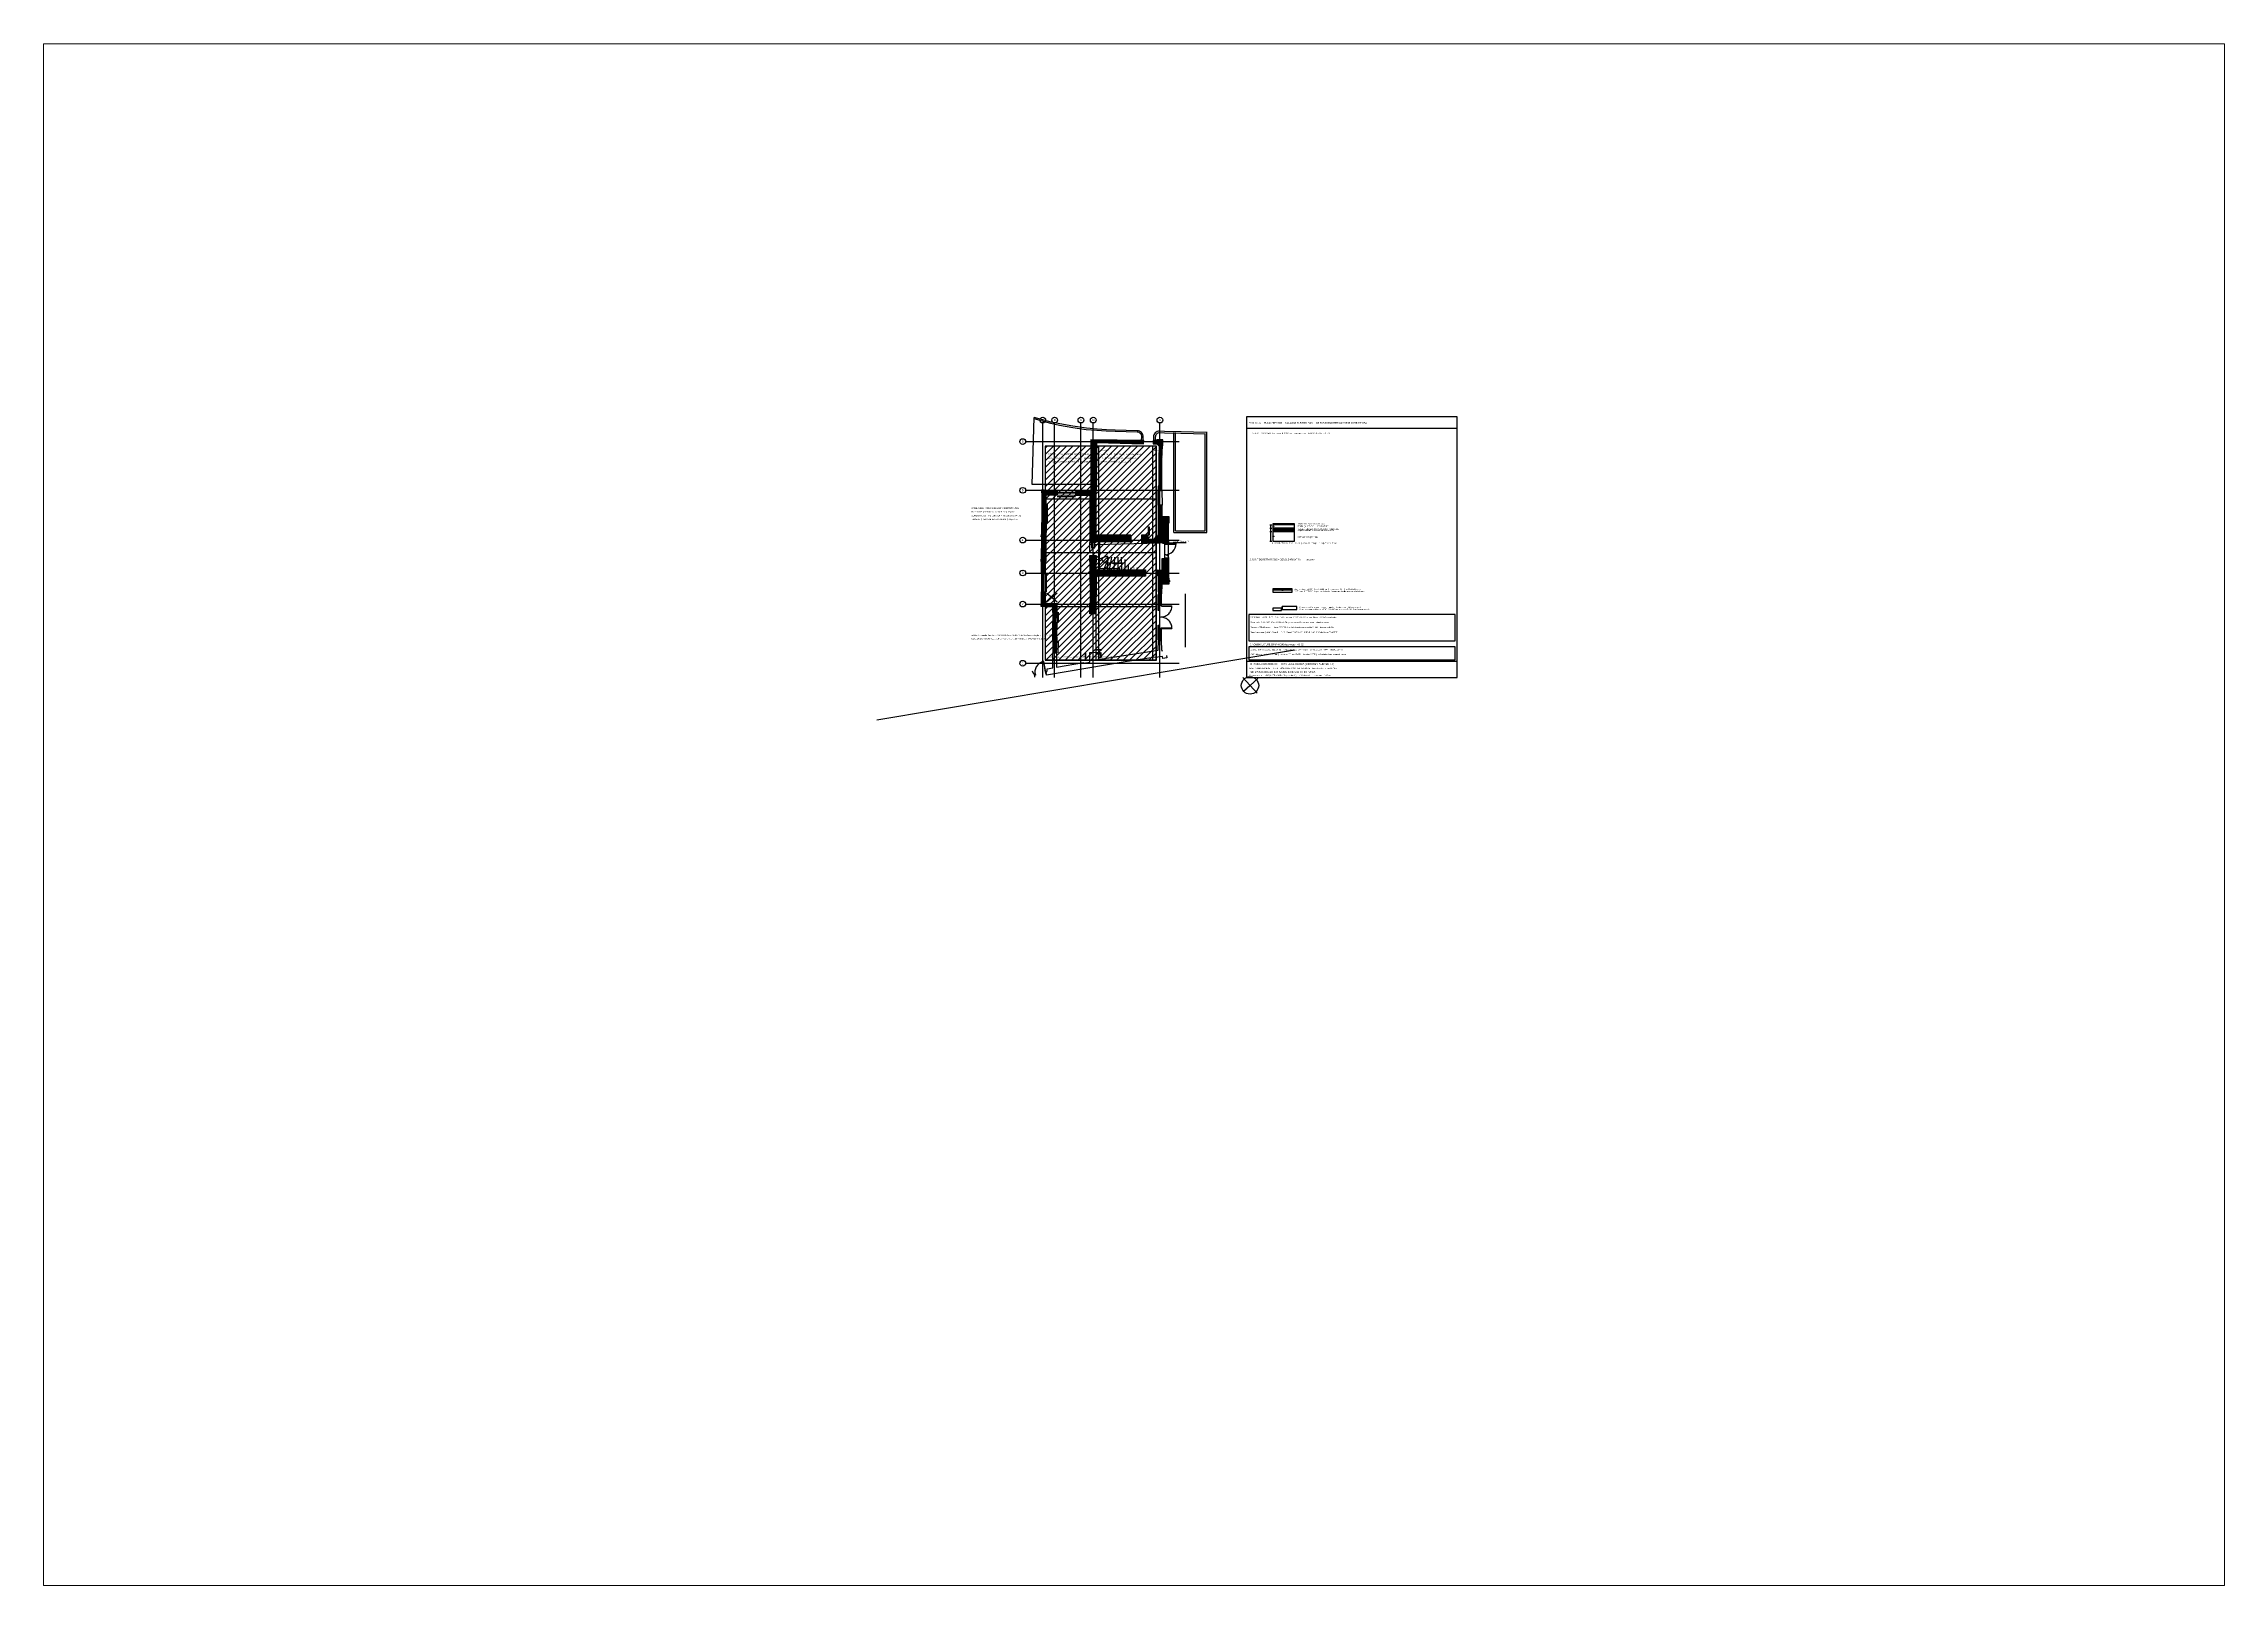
# Paper-space layout 'Layout1' of a CAD drawing. Header units: centimetres. Extents: x 30 to 267, y 21 to 189.
# The model-space entities are those that its viewports show. They can reach past a viewport. Long polylines and large blocks are cut down to what shows.
import ezdxf

# ---------------------------------------------------------------- set-up
doc = ezdxf.new("R2010")
doc.units = ezdxf.units.CM
doc.linetypes.add('CACHE', pattern=[9.525, 6.35, -3.175])
doc.linetypes.add('PROJECTION', pattern=[0.3, 0.12, -0.18])
for name, color, linetype in [('010_mur', 8, 'Continuous'), ('020_cloi', 5, 'Continuous'), ('030_menuiserie', 9, 'Continuous'), ('070_trait-fin', 9, 'Continuous'), ('075_cotation', 9, 'Continuous'), ('097_traits-fins-005', 4, 'Continuous'), ('PLANCHER-ACIER', 3, 'Continuous'), ('PLANCHER-AXES', 1, 'Continuous'), ('PLANCHER-CARTOUCHE', 7, 'Continuous'), ('PLANCHER-COTATION', 8, 'Continuous'), ('PLANCHER-DALLAGE', 8, 'Continuous'), ('PLANCHER-DESOLID', 30, 'Continuous'), ('PLANCHER-DETAILS', 4, 'Continuous'), ('PLANCHER-EXISTANT', 8, 'Continuous'), ('PLANCHER-HABILLAGE-TEXTE', 7, 'Continuous'), ('PLANCHER-HYP', 6, 'Continuous'), ('PLANCHER-JOINTS', 6, 'Continuous'), ('PLANCHER-NOMENCLATURE', 7, 'Continuous')]:
    doc.layers.add(name, color=color, linetype=linetype)
doc.styles.add('clem', font='swissc.ttf')
doc.styles.get("Standard").update_dxf_attribs({"font": 'arial.ttf'})
pattern_1 = [(45.21487, (-11671.396, -4335.0017), (-4.5069355, 4.4732575), [])]

# ---------------------------------------------------------------- blocks, each defined once
blk = doc.blocks.new('*U1201')
for points in [[(0.05, -0.04), (0.05, 0), (0, 0), (0, -0.07), (0.03, -0.07), (0.03, -0.04)], [(0.06, -0.07), (0.03, -0.07), (0.03, -0.72), (0.06, -0.72)], [(0.67, -0.04), (0.67, 0), (0.72, 0), (0.72, -0.07), (0.68, -0.07), (0.68, -0.04)]]:
    blk.add_lwpolyline(points, close=True)
at = {"linetype": 'PROJECTION', "ltscale": 0.75}
blk.add_arc((0.04, -0.07), 0.648, 271.6999, 0.0451, dxfattribs=at)
blk = doc.blocks.new('Murs porteurs selon geometre projet')
at = {"layer": '010_mur'}
h = blk.add_hatch(dxfattribs=at)
h.set_pattern_fill('ANSI31', color=4, scale=2, angle=0.2149)
h.set_pattern_definition(pattern_1)
edge = h.paths.add_edge_path()
edge.add_line((-2690, 1232), (-2691, 1612))
edge.add_line((-2691, 1612), (-2688, 1612))
edge.add_line((-2688, 1612), (-2688, 1622))
edge.add_line((-2688, 1622), (-2688, 2003))
edge.add_line((-2688, 2003), (-2297, 1995))
edge.add_line((-2297, 1995), (-2296, 2023))
edge.add_line((-2296, 2023), (-2738, 2026))
edge.add_line((-2738, 2026), (-2737, 1603))
edge.add_line((-2737, 1603), (-2751, 1602))
edge.add_line((-2751, 1602), (-2752, 1599))
edge.add_line((-2752, 1599), (-2863, 1600))
edge.add_line((-2863, 1600), (-2865, 1564))
edge.add_line((-2865, 1564), (-2813, 1564))
edge.add_line((-2813, 1564), (-2744, 1564))
edge.add_line((-2744, 1564), (-2744, 1435))
edge.add_line((-2744, 1435), (-2743, 1231))
edge.add_line((-2743, 1231), (-2690, 1232))
h = blk.add_hatch(dxfattribs=at)
h.set_pattern_fill('ANSI31', color=4, scale=2, angle=0.2149)
h.set_pattern_definition(pattern_1)
h.paths.add_polyline_path([(-2168, 1876), (-2148, 1877), (-2148, 1872), (-2143, 1871), (-2140, 1977), (-2136, 1977), (-2136, 2027), (-2186, 2027), (-2189, 2023), (-2216, 2023), (-2218, 1995), (-2184, 1992), (-2168, 1976)])
h = blk.add_hatch(dxfattribs=at)
h.set_pattern_fill('ANSI31', color=4, scale=2, angle=0.2149)
h.set_pattern_definition(pattern_1)
h.paths.add_polyline_path([(-3146, 1484), (-3110, 1484), (-3110, 1564), (-3016, 1564), (-3014, 1600), (-3127, 1601), (-3128, 1604), (-3149, 1604), (-3149, 1582), (-3146, 1582)])
h = blk.add_hatch(dxfattribs=at)
h.set_pattern_fill('ANSI31', color=4, scale=2, angle=0.2149)
h.set_pattern_definition(pattern_1)
h.paths.add_polyline_path([(-2402, 1174), (-2402, 1232), (-2690, 1232), (-2743, 1231), (-2743, 1168), (-2690, 1170), (-2690, 1175)])
h.paths.add_polyline_path([(-2312, 1231), (-2312, 1174), (-2137, 1173), (-2137, 1165), (-2115, 1164), (-2115, 1158), (-2085, 1159), (-2085, 1163), (-2083, 1165), (-2083, 1187), (-2086, 1190), (-2085, 1334), (-2080, 1335), (-2080, 1385), (-2140, 1385), (-2141, 1482), (-2172, 1483), (-2172, 1227), (-2177, 1227), (-2177, 1214), (-2198, 1215), (-2199, 1195), (-2259, 1195), (-2257, 1232)])
at = {"layer": '010_mur', "lineweight": 5}
h = blk.add_hatch(dxfattribs=at)
h.set_pattern_fill('ANSI31', color=4, scale=2, angle=0.2149)
h.set_pattern_definition(pattern_1)
h.paths.add_polyline_path([(-2175, 1628), (-2175, 1609), (-2157, 1609), (-2157, 1605), (-2148, 1605), (-2148, 1607), (-2143, 1607), (-2142, 1629), (-2148, 1629), (-2149, 1627)])
at = {"layer": '010_mur'}
h = blk.add_hatch(dxfattribs=at)
h.set_pattern_fill('ANSI31', color=4, scale=2, angle=0.2149)
h.set_pattern_definition(pattern_1)
h.paths.add_polyline_path([(-3146, 1163), (-3146, 1213), (-3150, 1213), (-3149, 1233), (-3146, 1234), (-3146, 1333), (-3110, 1332), (-3110, 1165)])
h = blk.add_hatch(dxfattribs=at)
h.set_pattern_fill('ANSI31', color=4, scale=2, angle=0.2149)
h.set_pattern_definition(pattern_1)
h.paths.add_polyline_path([(-3110, 1008), (-3110, 1025), (-3110, 1076), (-3146, 1074), (-3146, 1028), (-3149, 1028), (-3150, 1007), (-3148, 1007), (-3147, 903), (-3116, 904), (-3117, 1008)])
h = blk.add_hatch(dxfattribs=at)
h.set_pattern_fill('ANSI31', color=4, scale=2, angle=0.2149)
h.set_pattern_definition(pattern_1)
edge = h.paths.add_edge_path()
edge.add_line((-2178, 940), (-2138, 940))
edge.add_line((-2138, 940), (-2137, 1035))
edge.add_line((-2137, 1035), (-2086, 1039))
edge.add_line((-2086, 1039), (-2086, 1034))
edge.add_line((-2086, 1034), (-2084, 1032))
edge.add_line((-2084, 1032), (-2084, 1009))
edge.add_line((-2084, 1009), (-2086, 1008))
edge.add_line((-2086, 1008), (-2086, 875))
edge.add_arc((-2083, 876), 3.71, 204.38, 256.8367)
edge.add_arc((-2085, 869), 3.64, -0.6892, 76.8367, ccw=False)
edge.add_line((-2081, 869), (-2081, 855))
edge.add_line((-2081, 855), (-2075, 854))
edge.add_line((-2075, 854), (-2075, 842))
edge.add_line((-2075, 842), (-2081, 841))
edge.add_line((-2081, 841), (-2082, 823))
edge.add_line((-2082, 823), (-2141, 823))
edge.add_line((-2141, 823), (-2142, 742))
edge.add_line((-2142, 742), (-2166, 741))
edge.add_line((-2166, 741), (-2168, 768))
edge.add_line((-2168, 768), (-2167, 879))
edge.add_arc((-2179, 882), 12.1, 346.1269, 443.5219)
edge.add_line((-2178, 894), (-2178, 940))
h.paths.add_polyline_path([(-2737, 657), (-2739, 1011), (-2743, 1010), (-2743, 1025), (-2743, 1059), (-2691, 1059), (-2692, 941), (-2278, 940), (-2277, 887), (-2601, 887), (-2690, 887), (-2690, 573), (-2740, 572), (-2741, 643), (-2741, 657)])
h = blk.add_hatch(dxfattribs=at)
h.set_pattern_fill('ANSI31', color=4, scale=2, angle=0.2149)
h.set_pattern_definition(pattern_1)
h.paths.add_polyline_path([(-3018, 657), (-3018, 634), (-3018, 583), (-3050, 582), (-3050, 632), (-3128, 632), (-3128, 630), (-3149, 630), (-3149, 653), (-3146, 653), (-3146, 753), (-3115, 753), (-3115, 660), (-3021, 657)])
at = {"layer": '010_mur', "lineweight": 5}
h = blk.add_hatch(dxfattribs=at)
h.set_pattern_fill('ANSI31', color=4, scale=2, angle=0.2149)
h.set_pattern_definition(pattern_1)
h.paths.add_polyline_path([(-3017, 375), (-3017, 343), (-3049, 344), (-3049, 498), (-3018, 498), (-3018, 382)])
at = {"layer": '010_mur', "flags": 128}
for points in [[(-2690, 1232), (-2691, 1612), (-2688, 1612), (-2688, 1622), (-2688, 2003), (-2297, 1995), (-2296, 2023), (-2738, 2026), (-2737, 1603), (-2751, 1602), (-2752, 1599), (-2863, 1600), (-2865, 1564), (-2813, 1564), (-2744, 1564), (-2744, 1435), (-2743, 1231)], [(-2312, 1174), (-2137, 1173), (-2137, 1165), (-2115, 1164), (-2115, 1158), (-2085, 1159), (-2085, 1163), (-2083, 1165), (-2083, 1187), (-2086, 1190), (-2085, 1334), (-2080, 1335), (-2080, 1385), (-2140, 1385), (-2141, 1482), (-2172, 1483), (-2172, 1227), (-2177, 1227), (-2177, 1214), (-2198, 1215), (-2199, 1195), (-2259, 1195), (-2257, 1232), (-2312, 1231)], [(-3146, 1163), (-3146, 1213), (-3150, 1213), (-3149, 1233), (-3146, 1234), (-3146, 1333), (-3110, 1332), (-3110, 1165), (-3146, 1163)], [(-2743, 1231), (-2743, 1168), (-2690, 1170)], [(-2402, 1231), (-2690, 1232)], [(-2690, 1170), (-2690, 1175), (-2402, 1174)], [(-2402, 1231), (-2402, 1174)], [(-2312, 1231), (-2312, 1174)], [(-3147, 903), (-3148, 1007), (-3150, 1007), (-3149, 1028), (-3146, 1028), (-3146, 1074), (-3110, 1076), (-3110, 1025), (-3110, 1008), (-3117, 1008)], [(-3117, 1008), (-3116, 904), (-3147, 903)], [(-2737, 657), (-2739, 1011), (-2743, 1010), (-2743, 1025), (-2743, 1059), (-2691, 1059), (-2692, 941), (-2278, 940), (-2277, 887), (-2690, 887), (-2690, 573), (-2740, 572), (-2741, 643), (-2741, 657), (-2737, 657)], [(-2691, 659), (-2690, 659)], [(-3017, 375), (-3017, 343), (-3049, 344), (-3049, 498), (-3018, 498), (-3018, 382), (-3017, 375)]]:
    blk.add_lwpolyline(points, dxfattribs=at)
for points in [[(-2168, 1876), (-2148, 1877), (-2148, 1872), (-2143, 1871), (-2140, 1977), (-2136, 1977), (-2136, 2027), (-2186, 2027), (-2189, 2023), (-2216, 2023), (-2218, 1995), (-2184, 1992), (-2168, 1976)], [(-3146, 1484), (-3110, 1484), (-3110, 1564), (-3016, 1564), (-3014, 1600), (-3127, 1601), (-3128, 1604), (-3149, 1604), (-3149, 1582), (-3146, 1582)], [(-2175, 1628), (-2175, 1609), (-2157, 1609), (-2157, 1605), (-2148, 1605), (-2148, 1607), (-2143, 1607), (-2142, 1629), (-2148, 1629), (-2149, 1627)], [(-3018, 657), (-3018, 634), (-3018, 583), (-3050, 582), (-3050, 632), (-3128, 632), (-3128, 630), (-3149, 630), (-3149, 653), (-3146, 653), (-3146, 753), (-3115, 753), (-3115, 660), (-3021, 657)]]:
    blk.add_lwpolyline(points, close=True, dxfattribs=at)
blk.add_lwpolyline([(-2178, 940), (-2138, 940), (-2137, 1035), (-2086, 1039), (-2086, 1034), (-2084, 1032), (-2084, 1009), (-2086, 1008), (-2086, 875, 0.232968), (-2084, 873, -0.351792), (-2081, 869), (-2081, 855), (-2075, 854), (-2075, 842), (-2081, 841), (-2082, 823), (-2141, 823), (-2142, 742), (-2166, 741), (-2168, 768), (-2167, 879, 0.452542), (-2178, 894)], format="xyb", close=True, dxfattribs=at)
at = {"layer": '030_menuiserie', "flags": 128}
for points in [[(-2147, 1629), (-2148, 1872)], [(-2142, 1629), (-2143, 1871)], [(-3130, 1333), (-3130, 1484)], [(-3125, 1333), (-3125, 1484)], [(-2864, 1581), (-3015, 1583)], [(-2864, 1576), (-3015, 1578)], [(-3134, 753), (-3134, 904)], [(-3129, 753), (-3129, 904)], [(-3034, 583), (-3036, 498)], [(-3029, 583), (-3031, 498)]]:
    blk.add_lwpolyline(points, dxfattribs=at)
at = {"layer": '030_menuiserie'}
blk.add_lwpolyline([(-2082, 1040), (-2115, 1040), (-2115, 1035), (-2082, 1035, 0.414214), (-2115, 1068, 0.414214), (-2022, 1161), (-2115, 1161), (-2115, 1156), (-2022, 1156)], format="xyb", dxfattribs=at)
at = {"layer": '070_trait-fin', "linetype": 'CACHE'}
for p, q in [((-2148, 451), (-2054, 452)), ((-2143, 456), (-2054, 457))]:
    blk.add_line(p, q, dxfattribs=at)
at = {"layer": '070_trait-fin'}
for points in [[(-3146, 1484), (-3146, 1333)], [(-3014, 1600), (-2863, 1600)], [(-3050, 582), (-3049, 498)]]:
    blk.add_lwpolyline(points, dxfattribs=at)
at = {"layer": '070_trait-fin', "color": 7, "true_color": 0xffffff}
for points in [[(-3110, 1484), (-3110, 1332)], [(-3016, 1564), (-2865, 1564)], [(-3115, 753), (-3116, 904)], [(-3018, 583), (-3018, 498)]]:
    blk.add_lwpolyline(points, dxfattribs=at)
at = {"layer": '070_trait-fin', "linetype": 'CACHE', "flags": 128}
for points in [[(-2172, 1483), (-2171, 1609)], [(-2143, 1607), (-2141, 1482)], [(-3146, 1074), (-3146, 1163)], [(-3110, 1165), (-3110, 1076)], [(-2743, 1085), (-2743, 1168)], [(-2661, 941), (-2661, 1175)], [(-2117, 1036), (-2115, 1158)], [(-2086, 1039), (-2085, 1159)], [(-2491, 941), (-2491, 949), (-2661, 951)], [(-2690, 573), (-2690, 250)], [(-3049, 344), (-3048, 244)], [(-3018, 245), (-3017, 343)]]:
    blk.add_lwpolyline(points, dxfattribs=at)
at = {"layer": '070_trait-fin', "flags": 128}
for points in [[(-2593, 1048), (-2692, 949)], [(-2692, 949), (-2593, 1048)], [(-2581, 1047), (-2627, 941)], [(-2562, 1047), (-2582, 941)], [(-2552, 997), (-2470, 997)], [(-2537, 1046), (-2541, 941)], [(-2510, 1046), (-2508, 941)], [(-2481, 1046), (-2479, 941)], [(-2451, 1027), (-2450, 941)], [(-2421, 977), (-2421, 941)], [(-3147, 903), (-3146, 753)]]:
    blk.add_lwpolyline(points, dxfattribs=at)
blk.add_lwpolyline([(-2470, 997, 10, 0, 0), (-2445, 997, 0, 0, 0)], format="xyseb", dxfattribs=at)
at = {"layer": '070_trait-fin', "linetype": 'CACHE'}
for points in [[(-2147, 642), (-2147, 742)], [(-2142, 642), (-2142, 742)], [(-2142, 642), (-2147, 642)], [(-2142, 642), (-2055, 641)], [(-2142, 642), (-2142, 637)], [(-2142, 637), (-2055, 636)], [(-2148, 451), (-2149, 351)], [(-2143, 451), (-2148, 451)], [(-2143, 451), (-2144, 351)], [(-2143, 451), (-2143, 456)]]:
    blk.add_lwpolyline(points, dxfattribs=at)
for centre, start, end in [((-2150, 642), 271.3776, 359.8812), ((-2149, 451), 0.5485, 89.0522)]:
    blk.add_arc(centre, 95.4, start, end, dxfattribs=at)
at = {"layer": '030_menuiserie', "xscale": 138.550195075006, "yscale": 138.550195075006, "zscale": 138.550195075006, "rotation": 189.9168593396885}
blk.add_blockref('*U1201', (-3102, 74), dxfattribs=at)
blk = doc.blocks.new('NORD')
for p, q in [((-150, 0), (150, 0)), ((0, 0), (0, -150))]:
    blk.add_line(p, q)
blk.add_circle((0, 0), 123)
blk.add_solid([(-10, 122), (10, 122), (-10, 0), (10, 0)])
blk = doc.blocks.new('*U1019')
at = {"layer": '097_traits-fins-005', "linetype": 'Continuous'}
for p, q in [((-2, 1), (0, -1)), ((2, 1), (1, -1))]:
    blk.add_line(p, q, dxfattribs=at)
for centre, radius, start, end in [((0, 2), 2.51, 322.5484, 216.2881), ((-3, -2), 2.51, 269.4183, 36.2881), ((2, -3), 2.48, 142.7235, 269.8189)]:
    blk.add_arc(centre, radius, start, end, dxfattribs=at)
blk = doc.blocks.new('*U1020')
at = {"layer": '075_cotation', "color": 0, "linetype": 'ByBlock', "lineweight": -2, "transparency": 16777216}
for p in [(0, 0), (5, 0), (10, 0), (15, 0), (20, 0), (25, 0), (30, 0), (35, 0)]:
    blk.add_blockref('*U1019', p, dxfattribs=at)
blk = doc.blocks.new('*U1021')
at = {"layer": '097_traits-fins-005', "linetype": 'Continuous'}
for p, q in [((-2, 1), (0, -1)), ((2, 1), (1, -1))]:
    blk.add_line(p, q, dxfattribs=at)
for centre, radius, start, end in [((0, 2), 2.51, 322.5484, 216.2881), ((-3, -2), 2.51, 269.4183, 36.2881), ((2, -3), 2.48, 142.7235, 269.8189)]:
    blk.add_arc(centre, radius, start, end, dxfattribs=at)
blk = doc.blocks.new('*U1018')
at = {"layer": '075_cotation', "color": 0, "linetype": 'ByBlock', "lineweight": -2, "transparency": 16777216}
for p in [(0, 0), (5, 0), (10, 0), (15, 0), (20, 0), (25, 0), (30, 0)]:
    blk.add_blockref('*U1021', p, dxfattribs=at)

msp = doc.modelspace()

# ---------------------------------------------------------------- hatches: boundary and pattern name
at = {"layer": 'PLANCHER-DALLAGE'}
h = msp.add_hatch(dxfattribs=at)
h.set_pattern_fill('ANSI31', scale=12)
h.paths.add_polyline_path([(8575, 4485), (9505, 4485), (9505, 6275), (8575, 6275)])
msp.add_hatch(color=8, dxfattribs=at).paths.add_polyline_path([(10480, 5564), (10660, 5564), (10660, 5590), (10480, 5590)])

# ---------------------------------------------------------------- linework, layer by layer
at = {"layer": '010_mur'}
for p, q in [((8998, 4487), (9521, 4569)), ((9521, 4569), (9522, 4649)), ((9522, 4649), (9545, 4650)), ((9545, 4650), (9547, 4569)), ((9547, 4569), (9552, 4569)), ((9552, 4569), (9553, 4561)), ((8480, 4369), (8469, 4393)), ((8583, 4392), (8591, 4394)), ((8588, 4360), (8583, 4392)), ((9262, 4474), (8588, 4360)), ((8591, 4394), (8592, 4413)), ((8592, 4413), (8640, 4421)), ((8640, 4421), (8640, 4547)), ((8640, 4547), (8671, 4547)), ((8671, 4547), (8670, 4428)), ((8670, 4428), (8896, 4467)), ((8896, 4461), (8949, 4470)), ((8896, 4467), (8896, 4461)), ((8949, 4470), (8950, 4550)), ((8950, 4550), (8998, 4552)), ((8998, 4552), (8998, 4487)), ((9499, 4511), (9262, 4474)), ((9557, 4516), (9499, 4507)), ((9499, 4507), (9499, 4511)), ((9560, 4500), (9557, 4516)), ((9593, 4506), (9560, 4500)), ((9590, 4525), (9593, 4506)), ((8486, 4370), (8480, 4369)), ((8490, 4343), (8486, 4370))]:
    msp.add_line(p, q, dxfattribs=at)
at = {"layer": '030_menuiserie'}
for p, q in [((9527, 6176), (9527, 5927)), ((9537, 6171), (9527, 6171)), ((9532, 6171), (9532, 6058)), ((9532, 6043), (9532, 5932)), ((9537, 6176), (9537, 5926)), ((9519, 5908), (9519, 5903)), ((9537, 5932), (9527, 5932)), ((9530, 5908), (9530, 5903)), ((9519, 5789), (9519, 5784)), ((9530, 5789), (9530, 5784))]:
    msp.add_line(p, q, dxfattribs=at)
for points in [[(9519, 5903), (9530, 5903), (9530, 5789), (9519, 5789)], [(9440, 5531), (9440, 5601), (9444, 5601), (9444, 5531)], [(9520, 4660), (9519, 4777), (9525, 4777), (9526, 4660)]]:
    msp.add_lwpolyline(points, close=True, dxfattribs=at)
for points in [[(9525, 5903), (9525, 5789)], [(8563, 5378), (8563, 5467)], [(8568, 5378), (8568, 5467)], [(9519, 4902), (9519, 5034), (9525, 5034), (9525, 4902), (9519, 4902)], [(9525, 5034), (9519, 5034), (9519, 5030), (9525, 5030), (9525, 5034)], [(9522, 5030), (9522, 4906)], [(9522, 4773), (9523, 4660)], [(8656, 4646), (8655, 4547)], [(8661, 4646), (8660, 4547)], [(9047, 4565), (9047, 4573), (9008, 4573), (9008, 4565)], [(9520, 4656), (9520, 4660), (9526, 4660), (9526, 4656), (9520, 4656)], [(8910, 4543), (8910, 4481)], [(8912, 4543), (8912, 4482)]]:
    msp.add_lwpolyline(points, dxfattribs=at)
at = {"layer": '070_trait-fin'}
for p, q in [((9650, 5552), (9650, 6387)), ((9665, 5567), (9665, 6387)), ((9749, 4593), (9749, 5041)), ((10659, 4569), (7169, 3983))]:
    msp.add_line(p, q, dxfattribs=at)
for points in [[(8956, 5955), (8466, 5955), (8483, 6514)], [(9650, 5552), (9928, 5552), (9928, 6395)], [(9665, 5567), (9913, 5567), (9913, 6380)], [(8677, 5854), (8829, 5854)], [(8595, 5635), (8595, 5787)], [(9098, 5354), (9000, 5320)], [(8587, 5056), (8587, 5207)], [(8587, 5071), (8587, 5106)], [(8587, 5048), (8675, 4972)], [(8587, 4974), (8675, 5048)], [(8684, 4886), (8684, 4800)], [(8683, 4645), (8682, 4547)]]:
    msp.add_lwpolyline(points, dxfattribs=at)
for points in [[(9394, 6323), (9395, 6351, 0.414214), (9346, 6403), (9160, 6409), (9087, 6411), (9009, 6416), (8921, 6424), (8807, 6440), (8698, 6460), (8626, 6476), (8594, 6484), (8484, 6514), (8483, 6514)], [(9382, 6323), (9383, 6352, 0.414214), (9346, 6391), (9160, 6397), (9086, 6399), (9008, 6404), (8919, 6412), (8806, 6428), (8696, 6448), (8623, 6464), (8591, 6472), (8483, 6502)], [(9928, 6389), (9817, 6392), (9712, 6394), (9574, 6398), (9532, 6400, 0.414214), (9481, 6351), (9480, 6323)], [(9913, 6374), (9817, 6377), (9711, 6379), (9574, 6383), (9532, 6385, 0.414214), (9496, 6350), (9495, 6322)], [(9221, 5297), (9088, 5297, -0.358114), (9049, 5332), (9049, 5337)], [(9221, 5297), (9088, 5297, -0.19952), (9060, 5311, -0.19952)]]:
    msp.add_lwpolyline(points, format="xyb", dxfattribs=at)
at = {"layer": '070_trait-fin', "linetype": 'CACHE'}
msp.add_lwpolyline([(9098, 5349), (9098, 5242)], dxfattribs=at)
at = {"layer": 'PLANCHER-ACIER'}
for p, q in [((10480, 5561), (10660, 5561)), ((10484, 5582), (10656, 5582)), ((10488, 5579), (10494, 5585)), ((10498, 5579), (10504, 5585)), ((10508, 5579), (10514, 5585)), ((10518, 5579), (10524, 5585)), ((10528, 5579), (10534, 5585)), ((10538, 5579), (10544, 5585)), ((10548, 5579), (10554, 5585)), ((10558, 5579), (10564, 5585)), ((10488, 5073), (10632, 5073))]:
    msp.add_line(p, q, dxfattribs=at)
at = {"layer": 'PLANCHER-AXES'}
for p, q in [((8555, 4340), (8555, 6465)), ((8655, 4340), (8655, 6465)), ((8875, 4340), (8875, 6465)), ((8978, 4340), (8978, 6465)), ((9535, 4340), (9535, 6465)), ((8415, 6312), (9695, 6312)), ((8415, 5905), (9695, 5905)), ((8415, 5489), (9695, 5489)), ((8415, 5214), (9695, 5214)), ((8415, 4954), (9695, 4954)), ((8415, 4460), (9695, 4460))]:
    msp.add_line(p, q, dxfattribs=at)
for points in [[(10260, 6425), (12020, 6425), (12020, 6520), (10260, 6520), (10260, 6425)], [(10278, 4648), (12002, 4648), (12002, 4868), (10278, 4868), (10278, 4648)]]:
    msp.add_lwpolyline(points, dxfattribs=at)
for centre in [(8555, 6492), (8655, 6492), (8875, 6492), (8978, 6492), (9535, 6492), (8388, 6312), (8388, 5905), (8388, 5489), (8388, 5214), (8388, 4954), (8388, 4460)]:
    msp.add_circle(centre, 24, dxfattribs=at)
at = {"layer": 'PLANCHER-CARTOUCHE'}
for points in [[(10260, 4340), (12020, 4340), (12020, 6520), (10260, 6520), (10260, 4340)], [(10260, 4340), (12020, 4340), (12020, 4475), (10260, 4475), (10260, 4340)]]:
    msp.add_lwpolyline(points, dxfattribs=at)
at = {"layer": 'PLANCHER-COTATION'}
for p, q in [((10454, 5618), (10470, 5618)), ((10454, 5588), (10470, 5588)), ((10454, 5588), (10470, 5588)), ((10454, 5562), (10470, 5562)), ((10454, 5560), (10470, 5560)), ((10454, 5480), (10470, 5480)), ((10462, 5588), (10462, 5618)), ((10462, 5562), (10462, 5588)), ((10462, 5480), (10462, 5560))]:
    msp.add_line(p, q, dxfattribs=at)
at = {"layer": 'PLANCHER-DALLAGE'}
for points in [[(8575, 4485), (9505, 4485), (9505, 6275), (8575, 6275), (8575, 4485)], [(10480, 5564), (10660, 5564), (10660, 5590), (10480, 5590), (10480, 5564)], [(10480, 5055), (10640, 5055), (10640, 5081), (10480, 5081), (10480, 5055)], [(10558, 4908), (10680, 4908), (10680, 4934), (10558, 4934), (10558, 4908)]]:
    msp.add_lwpolyline(points, dxfattribs=at)
at = {"layer": 'PLANCHER-DESOLID'}
msp.add_line((10556, 4908), (10556, 4934), dxfattribs=at)
for points in [[(8577, 4487), (9503, 4487), (9503, 6273), (8577, 6273), (8577, 4487)], [(9520, 5920), (9550, 5920), (9550, 5939), (9520, 5939), (9520, 5920)], [(8964, 5425), (8992, 5425), (8992, 5479), (8964, 5479), (8964, 5425)], [(9382, 5467), (9436, 5467), (9436, 5511), (9382, 5511), (9382, 5467)], [(8992, 5452), (9645, 5469), (9753, 5469)]]:
    msp.add_lwpolyline(points, dxfattribs=at)
at = {"layer": 'PLANCHER-DETAILS'}
for points in [[(10480, 5480), (10660, 5480), (10660, 5560), (10480, 5560), (10480, 5480)], [(10480, 4900), (10550, 4900), (10550, 4920), (10480, 4920), (10480, 4900)]]:
    msp.add_lwpolyline(points, dxfattribs=at)
at = {"layer": 'PLANCHER-EXISTANT'}
msp.add_lwpolyline([(10480, 5620), (10660, 5620), (10660, 5624), (10480, 5624), (10480, 5620)], dxfattribs=at)
at = {"layer": 'PLANCHER-HYP'}
msp.add_lwpolyline([(10480, 5590), (10660, 5590), (10660, 5620), (10480, 5620), (10480, 5590)], dxfattribs=at)
at = {"layer": 'PLANCHER-JOINTS'}
for p, q in [((9025, 4485), (9025, 6275)), ((9475, 4485), (9475, 6275)), ((8575, 5835), (9505, 5835)), ((8575, 5385), (9505, 5385)), ((8575, 4935), (9505, 4935))]:
    msp.add_line(p, q, dxfattribs=at)
msp.add_lwpolyline([(10560, 5081), (10554, 5072), (10566, 5072), (10560, 5081)], dxfattribs=at)
at = {"layer": 'PLANCHER-NOMENCLATURE'}
msp.add_lwpolyline([(10278, 4488), (12002, 4488), (12002, 4598), (10278, 4598), (10278, 4488)], dxfattribs=at)

# ---------------------------------------------------------------- block references
at = {"layer": '010_mur', "rotation": 359.7851270248765}
msp.add_blockref('Murs porteurs selon geometre projet', (11688, 4291), dxfattribs=at)
at = {"layer": '070_trait-fin', "xscale": 0.5892211539267361, "yscale": 0.5892211539267361, "zscale": 0.5892211539267361, "rotation": 132.2354592550134}
msp.add_blockref('NORD', (10288, 4274), dxfattribs=at)
at = {"layer": '075_cotation'}
for name, p, rotation in [('*U1018', (9033, 4543), 180), ('*U1020', (9040, 4545), 270)]:
    msp.add_blockref(name, p, dxfattribs=dict(at, rotation=rotation))

# ---------------------------------------------------------------- texts
at = {"layer": '070_trait-fin', "style": 'clem'}
for s, p in [('1', (9003, 5284)), ('1', (9049, 5250)), ('2', (9095, 5250)), ('3', (9134, 5249)), ('4', (9167, 5249)), ('5', (9195, 5249)), ('6', (9224, 5249)), ('7', (9254, 5249)), ('8', (9283, 5249)), ('9', (9312, 5249)), ('10', (9334, 5249))]:
    msp.add_text(s, height=12, dxfattribs=at).set_placement(p)
at = {"layer": 'PLANCHER-AXES'}
for s, height, p in [('A', 18, (8547, 6484)), ('B', 18, (8647, 6484)), ('C', 18, (8867, 6484)), ('D', 18, (8970, 6484)), ('E', 18, (9527, 6484)), ('B-60 Ind. A  |  PLANCHER EXE  |  DALLAGE SUR RDC BAS  |  NE PAS EXECUTER SANS EXE COTE ET VISA', 14, (10280, 6462)), ('6', 18, (8380, 6304)), ('5', 18, (8380, 5897)), ('4', 18, (8380, 5481)), ('0,000 RELATIF (PB RDC — D-21)  |  arase inf. dallage = nu sup. fond de forme', 11, (10472, 5458)), ('3', 18, (8380, 5206)), ('2', 18, (8380, 4946)), ('OPPOSABLE : D-09 · D-28 · D-35 · D-26 · termites D1 § 01.2.1.9.2 · c_nom 30 mm · ST25C partie haute.', 11, (10292, 4838)), ('1', 18, (8380, 4452)), ('EHPAD LA ROSERAIE — PAVILLON FLORA (CROISSY-SUR-SEINE)', 16, (10285, 4445)), ('NE PAS EXECUTER SANS EXE COTE ET VISA', 18, (10285, 4378))]:
    msp.add_text(s, height=height, dxfattribs=at).set_placement(p)
at = {"layer": 'PLANCHER-COTATION'}
for s, p in [('400', (10472, 5515)), ('150', (10472, 5598)), ('130', (10472, 5570))]:
    msp.add_text(s, height=11, dxfattribs=at).set_placement(p)
at = {"layer": 'PLANCHER-DALLAGE'}
for s, height, p in [('ZONE D — DALLAGE BA 130 mm C25/30 + ST25C  (emprise 111,15 m2 B-43, non remesuree)', 13, (8600, 6200)), ('Recharge 150 mm sur 100 % (D-35)  |  polyane 200 um  |  GNT 40 cm  |  termites D1 § 01.2.1.9.2', 11.5, (8600, 6140))]:
    msp.add_text(s, height=height, dxfattribs=at).set_placement(p)
at = {"layer": 'PLANCHER-DESOLID'}
for s, height, p in [('desolid. 20 mm J1', 11.5, (9645, 5472)), ('Polystyrene 20 mm toute hauteur + mastic  |  treillis arrete a 20 mm du joint', 11, (10700, 4922)), ('Desolidarisation perimetrique polystyrene 20 mm + mastic (toute hauteur du dallage)', 11, (8600, 4510))]:
    msp.add_text(s, height=height, dxfattribs=at).set_placement(p)
at = {"layer": 'PLANCHER-DETAILS'}
for s, p in [('1. COUPE DU COMPLEXE — ech. 1/10  —  cotes mm  —  D-09 / D-35 / DTU 13.3', (10285, 6375)), ('2. JOINT DE RETRAIT SCIE + DESOLIDARISATION  —  cotes mm', (10285, 5320))]:
    msp.add_text(s, height=13, dxfattribs=at).set_placement(p)
at = {"layer": 'PLANCHER-EXISTANT'}
for s, height, p in [('flexion 0,619  |  PAS un ouvrage neuf GO  |  D3 p.10', 11, (7960, 5720)), ('ZONE A (Est) : solives 8x18 e500 C18 EXISTANTES', 12, (7960, 5750)), ('ZONE B (Ouest) : IPE 160 e720 + IPE 330 EXISTANTS', 12, (7960, 5688)), ('7,28 kN/m  |  RENVOI B-45 / B-60 METAL  |  D3 p.11-12', 11, (7960, 5658))]:
    msp.add_text(s, height=height, dxfattribs=at).set_placement(p)
at = {"layer": 'PLANCHER-HABILLAGE-TEXTE'}
for s, height, p in [('Revetement 20 mm (hors lot GO)', 11, (10684, 5621)), ('Recharge 150 mm — 100 % (D-35)', 12, (10684, 5600)), ('Dallage 130 mm C25/30 + ST25C partie haute', 12, (10684, 5576)), ('c_nom 30 mm  |  257 >= 122 mm2/m', 11, (10684, 5568)), ('Polyane 200 um + termites D1 § 01.2.1.9.2', 11.5, (10684, 5566)), ('GNT 400 mm (D2 f.03)', 12, (10684, 5508)), ("D-28 : ceci N'EST PAS un joint de dilatation. Aucun joint de dilatation dans le batiment.", 11, (10660, 5055)), ('Trémies : STR-03 absent — treillis CONTINU ; toute trémie future encadrée 2 HA8 + chapeaux (B-34).', 11, (10292, 4754)), ('Portance 14,2 kPa / 490 kPa = 2,9 % — NON gouvernante. Gouverne = retrait + desolidarisation.', 11, (10292, 4796)), ('Semelle/poteau : dallage A MEME, JAMAIS sur le debord (D-09). Compactage interdit.', 11, (10700, 4904)), ('Dalle BA 20 cm ECARTEE. Dallage = 13 cm. Un plan = un type (FOND/VERT deja livrés).', 11.5, (7960, 4660)), ('Zone A existante (0,619) · Zone B → B-45 · Zone C E-07 PA-03 HORS PLANCHE. Dalle 20 cm ECARTEE.', 11, (10292, 4712)), ('B-60 PLANCHER EXE  ·  Ind. A · 21/10/2026 · PARTIEL-DECLARE · fond B-32 D · amont B-43 B', 12, (10285, 4412)), ('Protection au feu : ADEQUATE A PREVOIR (hors lot GO)  ·  CARNAC v3.0  ·  cotes mm  ·  DXF cm', 11, (10285, 4352))]:
    msp.add_text(s, height=height, dxfattribs=at).set_placement(p)
at = {"layer": 'PLANCHER-HYP'}
msp.add_text('ZONE C : plancher haut E-07 NON SONDE — PA-03 / R-43-1 — hors cette planche (vue R+1).', height=11.5, dxfattribs=at).set_placement((7960, 4688))
at = {"layer": 'PLANCHER-JOINTS'}
for s, height, p in [('JR e<=4500', 10, (9031, 6235)), ('JR e<=4500', 10, (9481, 6235)), ('Joints de RETRAIT scies e<=4500 mm  |  profondeur 43 mm  |  treillis CONTINU  |  D-28 : PAS de dilatation', 11.5, (8600, 6170)), ('Saignee 43 mm (1/3 h)  |  e <= 4500 mm  |  ouverture < 24 h  |  treillis NON coupe', 11, (10660, 5073))]:
    msp.add_text(s, height=height, dxfattribs=at).set_placement(p)
at = {"layer": 'PLANCHER-NOMENCLATURE'}
for s, height, p in [('3. NOMENCLATURE GRAPHIQUE (faconnage -> B-62)', 13, (10285, 4610)), ('Dallage  130 mm C25/30  111,15 m2  |  ST25C Ø7 e150  257 mm2/m  |  joints scies e<=4500  |  desolid. 20 mm', 11.2, (10292, 4568)), ('GNT 400 mm  |  polyane 200 um  |  recharge 150 mm (D-35)  |  termites CCTP  |  A/B existant hors nomencl. neuve', 11.2, (10292, 4528))]:
    msp.add_text(s, height=height, dxfattribs=at).set_placement(p)

psp = doc.layouts.get("Layout1")

# ---------------------------------------------------------------- viewports
at = {"layer": '020_cloi', "view_target_point": (8143.51, 4371.18)}
psp.add_viewport(center=(148.49, 104.95), size=(237.59, 167.9279), view_center_point=(1174.39, -1175.84), view_height=12885.3268, dxfattribs=at)

doc.saveas('drawing.dxf')
